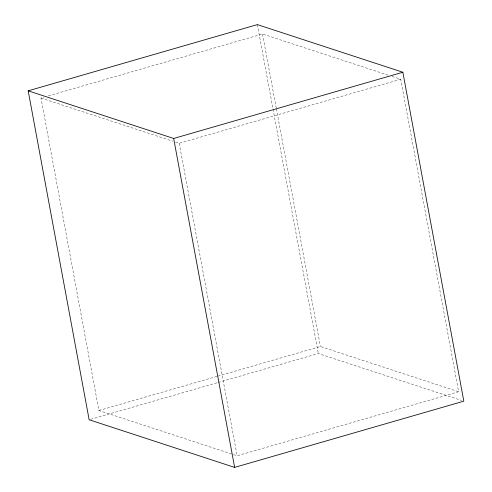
<?xml version="1.0" encoding="UTF-8"?>
<svg xmlns="http://www.w3.org/2000/svg" width="492" height="492" viewBox="0 0 492 492"><rect width="100%" height="100%" fill="white"/><g stroke="black" fill="none" stroke-linecap="round" stroke-linejoin="round"><path stroke-width="0.37" stroke-dasharray="2.46 1.84" d="M392.013 76.42L400.74 79.28L458.655 391.755L237.113 455.776L98.898 410.512L40.984 98.037L43.936 97.182M48.37 95.903L262.525 34.016L388.373 75.227M175.558 142.108L179.199 143.301L400.74 79.28M98.898 410.512L217.058 376.368M217.796 376.159L320.44 346.491L458.655 391.755M90.62 419.332L217.372 382.702M218.11 382.487L318.33 353.527L461.631 400.457M40.984 98.037L172.649 141.155M262.525 34.016L276.24 107.982M276.375 108.738L320.44 346.491M257.365 24.6L318.33 353.527M179.199 143.301L237.113 455.776"/><path stroke-width="0.74" d="M28.185 90.829L257.365 24.6L402.856 72.244L463.815 401.171L234.635 467.4L89.144 419.756L28.185 90.829L173.67 138.473L402.856 72.244M173.67 138.473L234.635 467.4"/></g></svg>
